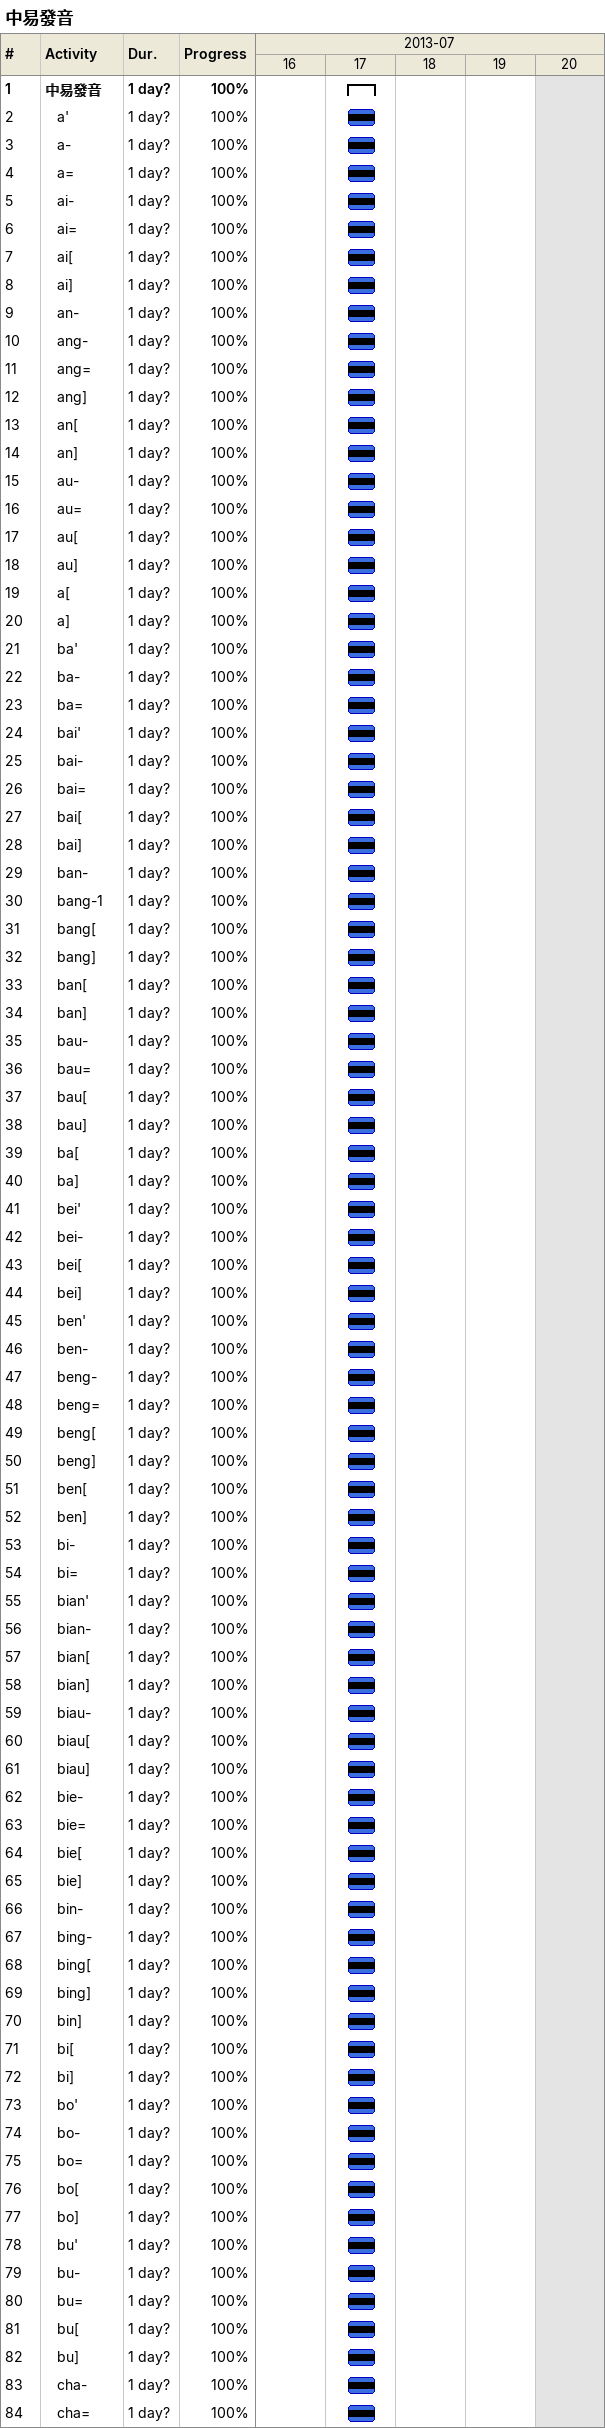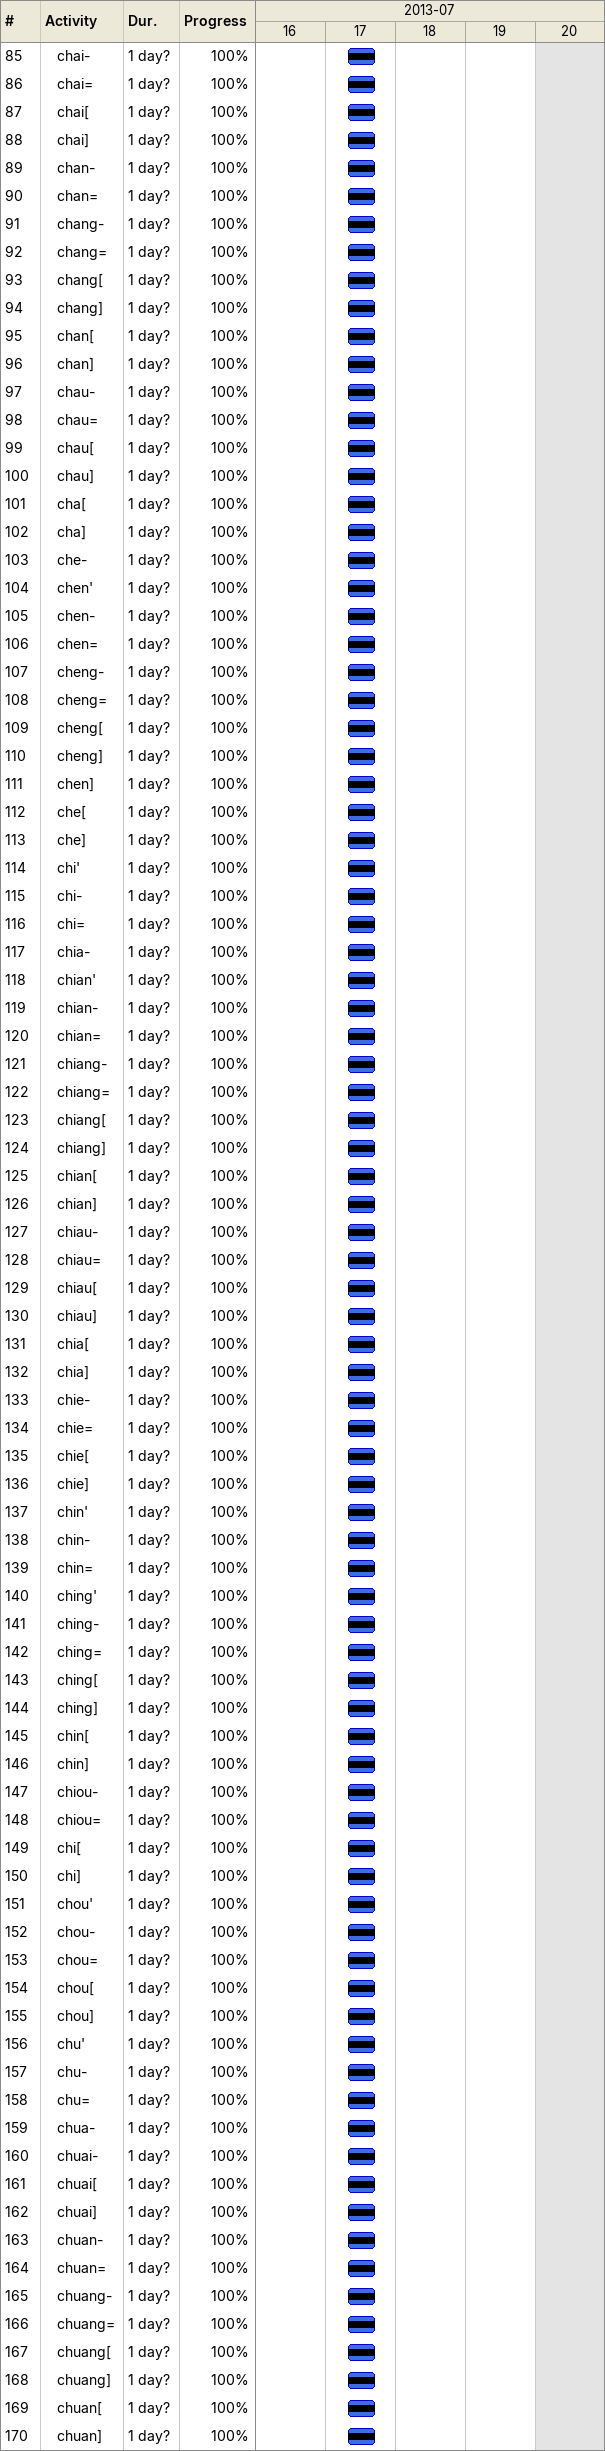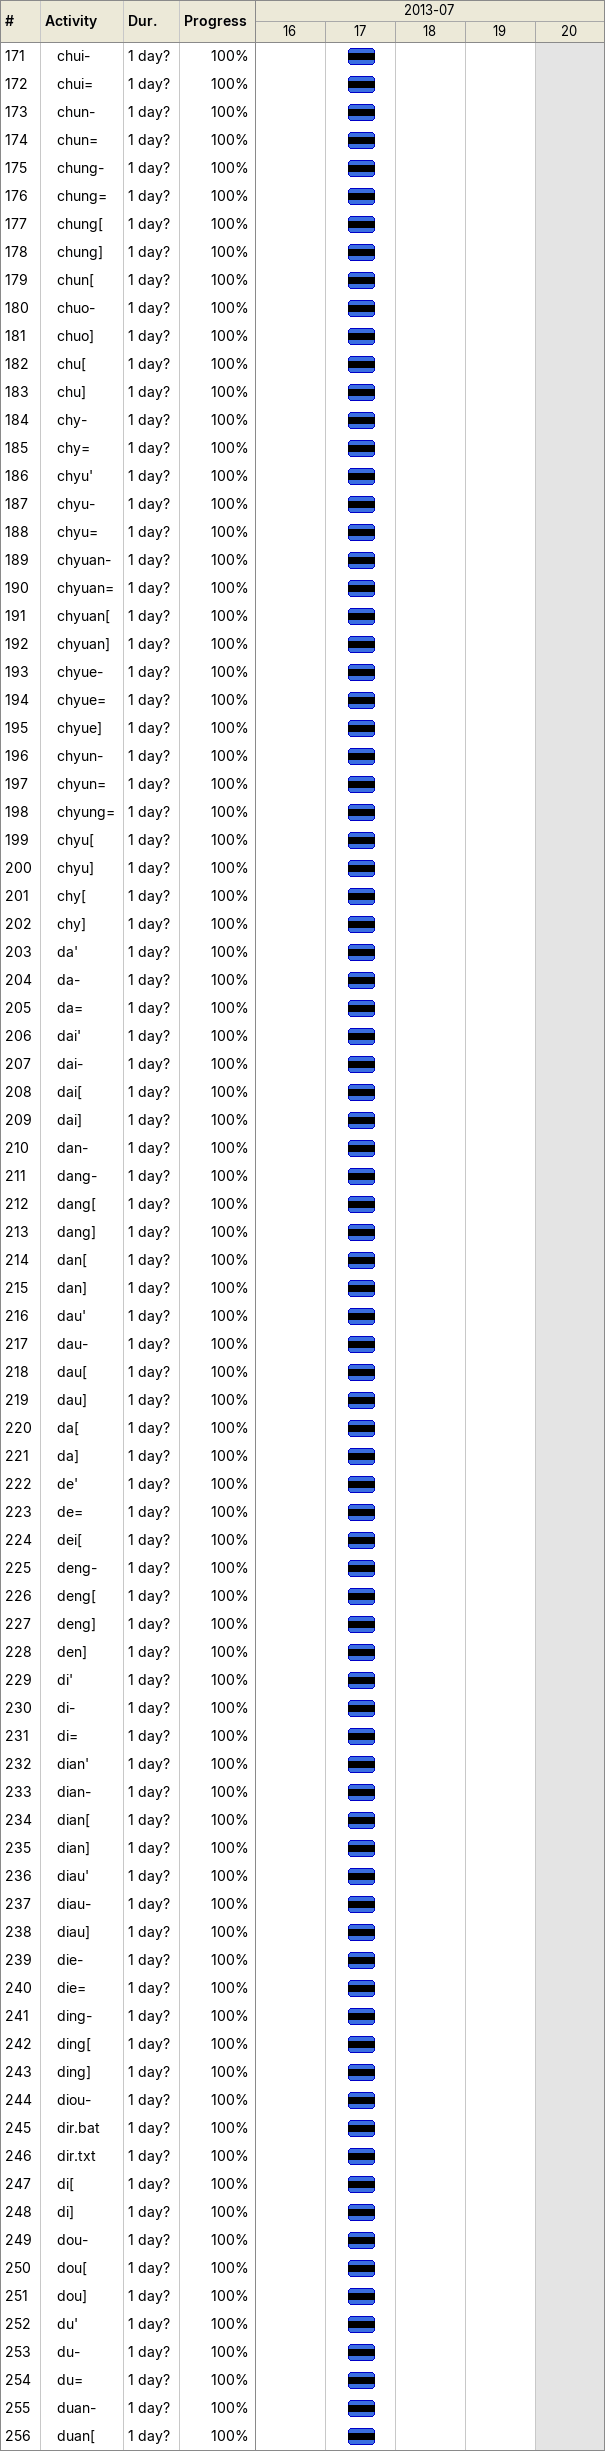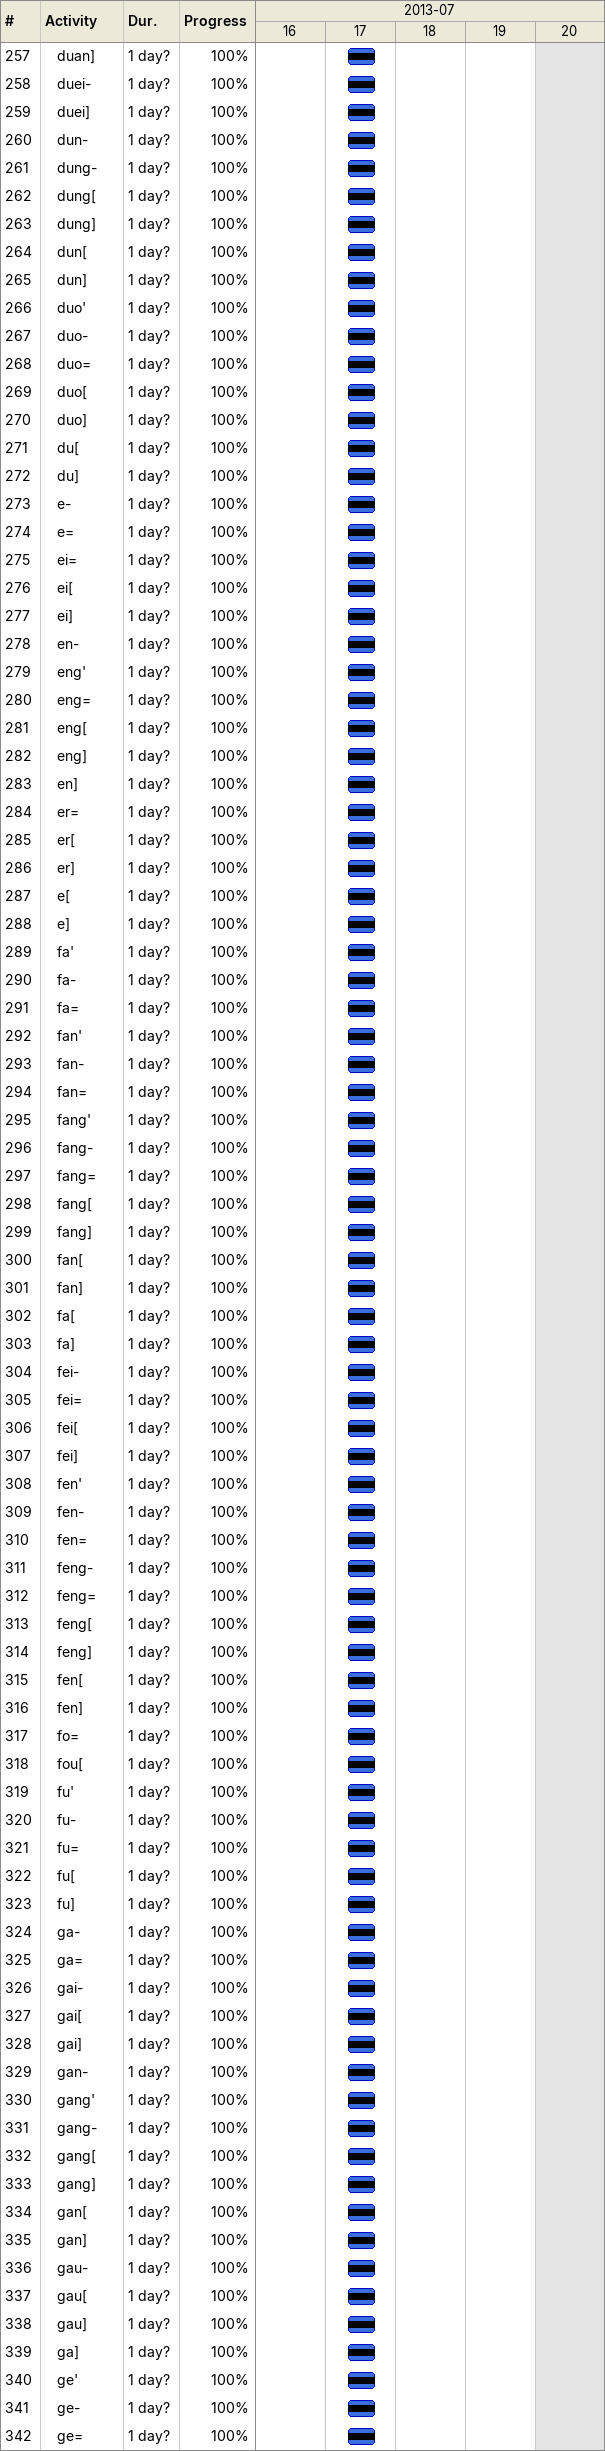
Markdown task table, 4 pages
中易發音

| ID | Level | Task | Duration | Start | Finish | % complete |
|---|---|---|---|---|---|---|
| 1 | 1 | **中易發音** | 1d? | 2013-07-17 | 2013-07-17 | 100 |
| 2 | 2 | a' | 1d? | 2013-07-17 | 2013-07-17 | 100 |
| 3 | 2 | a- | 1d? | 2013-07-17 | 2013-07-17 | 100 |
| 4 | 2 | a= | 1d? | 2013-07-17 | 2013-07-17 | 100 |
| 5 | 2 | ai- | 1d? | 2013-07-17 | 2013-07-17 | 100 |
| 6 | 2 | ai= | 1d? | 2013-07-17 | 2013-07-17 | 100 |
| 7 | 2 | ai[ | 1d? | 2013-07-17 | 2013-07-17 | 100 |
| 8 | 2 | ai] | 1d? | 2013-07-17 | 2013-07-17 | 100 |
| 9 | 2 | an- | 1d? | 2013-07-17 | 2013-07-17 | 100 |
| 10 | 2 | ang- | 1d? | 2013-07-17 | 2013-07-17 | 100 |
| 11 | 2 | ang= | 1d? | 2013-07-17 | 2013-07-17 | 100 |
| 12 | 2 | ang] | 1d? | 2013-07-17 | 2013-07-17 | 100 |
| 13 | 2 | an[ | 1d? | 2013-07-17 | 2013-07-17 | 100 |
| 14 | 2 | an] | 1d? | 2013-07-17 | 2013-07-17 | 100 |
| 15 | 2 | au- | 1d? | 2013-07-17 | 2013-07-17 | 100 |
| 16 | 2 | au= | 1d? | 2013-07-17 | 2013-07-17 | 100 |
| 17 | 2 | au[ | 1d? | 2013-07-17 | 2013-07-17 | 100 |
| 18 | 2 | au] | 1d? | 2013-07-17 | 2013-07-17 | 100 |
| 19 | 2 | a[ | 1d? | 2013-07-17 | 2013-07-17 | 100 |
| 20 | 2 | a] | 1d? | 2013-07-17 | 2013-07-17 | 100 |
| 21 | 2 | ba' | 1d? | 2013-07-17 | 2013-07-17 | 100 |
| 22 | 2 | ba- | 1d? | 2013-07-17 | 2013-07-17 | 100 |
| 23 | 2 | ba= | 1d? | 2013-07-17 | 2013-07-17 | 100 |
| 24 | 2 | bai' | 1d? | 2013-07-17 | 2013-07-17 | 100 |
| 25 | 2 | bai- | 1d? | 2013-07-17 | 2013-07-17 | 100 |
| 26 | 2 | bai= | 1d? | 2013-07-17 | 2013-07-17 | 100 |
| 27 | 2 | bai[ | 1d? | 2013-07-17 | 2013-07-17 | 100 |
| 28 | 2 | bai] | 1d? | 2013-07-17 | 2013-07-17 | 100 |
| 29 | 2 | ban- | 1d? | 2013-07-17 | 2013-07-17 | 100 |
| 30 | 2 | bang-1 | 1d? | 2013-07-17 | 2013-07-17 | 100 |
| 31 | 2 | bang[ | 1d? | 2013-07-17 | 2013-07-17 | 100 |
| 32 | 2 | bang] | 1d? | 2013-07-17 | 2013-07-17 | 100 |
| 33 | 2 | ban[ | 1d? | 2013-07-17 | 2013-07-17 | 100 |
| 34 | 2 | ban] | 1d? | 2013-07-17 | 2013-07-17 | 100 |
| 35 | 2 | bau- | 1d? | 2013-07-17 | 2013-07-17 | 100 |
| 36 | 2 | bau= | 1d? | 2013-07-17 | 2013-07-17 | 100 |
| 37 | 2 | bau[ | 1d? | 2013-07-17 | 2013-07-17 | 100 |
| 38 | 2 | bau] | 1d? | 2013-07-17 | 2013-07-17 | 100 |
| 39 | 2 | ba[ | 1d? | 2013-07-17 | 2013-07-17 | 100 |
| 40 | 2 | ba] | 1d? | 2013-07-17 | 2013-07-17 | 100 |
| 41 | 2 | bei' | 1d? | 2013-07-17 | 2013-07-17 | 100 |
| 42 | 2 | bei- | 1d? | 2013-07-17 | 2013-07-17 | 100 |
| 43 | 2 | bei[ | 1d? | 2013-07-17 | 2013-07-17 | 100 |
| 44 | 2 | bei] | 1d? | 2013-07-17 | 2013-07-17 | 100 |
| 45 | 2 | ben' | 1d? | 2013-07-17 | 2013-07-17 | 100 |
| 46 | 2 | ben- | 1d? | 2013-07-17 | 2013-07-17 | 100 |
| 47 | 2 | beng- | 1d? | 2013-07-17 | 2013-07-17 | 100 |
| 48 | 2 | beng= | 1d? | 2013-07-17 | 2013-07-17 | 100 |
| 49 | 2 | beng[ | 1d? | 2013-07-17 | 2013-07-17 | 100 |
| 50 | 2 | beng] | 1d? | 2013-07-17 | 2013-07-17 | 100 |
| 51 | 2 | ben[ | 1d? | 2013-07-17 | 2013-07-17 | 100 |
| 52 | 2 | ben] | 1d? | 2013-07-17 | 2013-07-17 | 100 |
| 53 | 2 | bi- | 1d? | 2013-07-17 | 2013-07-17 | 100 |
| 54 | 2 | bi= | 1d? | 2013-07-17 | 2013-07-17 | 100 |
| 55 | 2 | bian' | 1d? | 2013-07-17 | 2013-07-17 | 100 |
| 56 | 2 | bian- | 1d? | 2013-07-17 | 2013-07-17 | 100 |
| 57 | 2 | bian[ | 1d? | 2013-07-17 | 2013-07-17 | 100 |
| 58 | 2 | bian] | 1d? | 2013-07-17 | 2013-07-17 | 100 |
| 59 | 2 | biau- | 1d? | 2013-07-17 | 2013-07-17 | 100 |
| 60 | 2 | biau[ | 1d? | 2013-07-17 | 2013-07-17 | 100 |
| 61 | 2 | biau] | 1d? | 2013-07-17 | 2013-07-17 | 100 |
| 62 | 2 | bie- | 1d? | 2013-07-17 | 2013-07-17 | 100 |
| 63 | 2 | bie= | 1d? | 2013-07-17 | 2013-07-17 | 100 |
| 64 | 2 | bie[ | 1d? | 2013-07-17 | 2013-07-17 | 100 |
| 65 | 2 | bie] | 1d? | 2013-07-17 | 2013-07-17 | 100 |
| 66 | 2 | bin- | 1d? | 2013-07-17 | 2013-07-17 | 100 |
| 67 | 2 | bing- | 1d? | 2013-07-17 | 2013-07-17 | 100 |
| 68 | 2 | bing[ | 1d? | 2013-07-17 | 2013-07-17 | 100 |
| 69 | 2 | bing] | 1d? | 2013-07-17 | 2013-07-17 | 100 |
| 70 | 2 | bin] | 1d? | 2013-07-17 | 2013-07-17 | 100 |
| 71 | 2 | bi[ | 1d? | 2013-07-17 | 2013-07-17 | 100 |
| 72 | 2 | bi] | 1d? | 2013-07-17 | 2013-07-17 | 100 |
| 73 | 2 | bo' | 1d? | 2013-07-17 | 2013-07-17 | 100 |
| 74 | 2 | bo- | 1d? | 2013-07-17 | 2013-07-17 | 100 |
| 75 | 2 | bo= | 1d? | 2013-07-17 | 2013-07-17 | 100 |
| 76 | 2 | bo[ | 1d? | 2013-07-17 | 2013-07-17 | 100 |
| 77 | 2 | bo] | 1d? | 2013-07-17 | 2013-07-17 | 100 |
| 78 | 2 | bu' | 1d? | 2013-07-17 | 2013-07-17 | 100 |
| 79 | 2 | bu- | 1d? | 2013-07-17 | 2013-07-17 | 100 |
| 80 | 2 | bu= | 1d? | 2013-07-17 | 2013-07-17 | 100 |
| 81 | 2 | bu[ | 1d? | 2013-07-17 | 2013-07-17 | 100 |
| 82 | 2 | bu] | 1d? | 2013-07-17 | 2013-07-17 | 100 |
| 83 | 2 | cha- | 1d? | 2013-07-17 | 2013-07-17 | 100 |
| 84 | 2 | cha= | 1d? | 2013-07-17 | 2013-07-17 | 100 |
| 85 | 2 | chai- | 1d? | 2013-07-17 | 2013-07-17 | 100 |
| 86 | 2 | chai= | 1d? | 2013-07-17 | 2013-07-17 | 100 |
| 87 | 2 | chai[ | 1d? | 2013-07-17 | 2013-07-17 | 100 |
| 88 | 2 | chai] | 1d? | 2013-07-17 | 2013-07-17 | 100 |
| 89 | 2 | chan- | 1d? | 2013-07-17 | 2013-07-17 | 100 |
| 90 | 2 | chan= | 1d? | 2013-07-17 | 2013-07-17 | 100 |
| 91 | 2 | chang- | 1d? | 2013-07-17 | 2013-07-17 | 100 |
| 92 | 2 | chang= | 1d? | 2013-07-17 | 2013-07-17 | 100 |
| 93 | 2 | chang[ | 1d? | 2013-07-17 | 2013-07-17 | 100 |
| 94 | 2 | chang] | 1d? | 2013-07-17 | 2013-07-17 | 100 |
| 95 | 2 | chan[ | 1d? | 2013-07-17 | 2013-07-17 | 100 |
| 96 | 2 | chan] | 1d? | 2013-07-17 | 2013-07-17 | 100 |
| 97 | 2 | chau- | 1d? | 2013-07-17 | 2013-07-17 | 100 |
| 98 | 2 | chau= | 1d? | 2013-07-17 | 2013-07-17 | 100 |
| 99 | 2 | chau[ | 1d? | 2013-07-17 | 2013-07-17 | 100 |
| 100 | 2 | chau] | 1d? | 2013-07-17 | 2013-07-17 | 100 |
| 101 | 2 | cha[ | 1d? | 2013-07-17 | 2013-07-17 | 100 |
| 102 | 2 | cha] | 1d? | 2013-07-17 | 2013-07-17 | 100 |
| 103 | 2 | che- | 1d? | 2013-07-17 | 2013-07-17 | 100 |
| 104 | 2 | chen' | 1d? | 2013-07-17 | 2013-07-17 | 100 |
| 105 | 2 | chen- | 1d? | 2013-07-17 | 2013-07-17 | 100 |
| 106 | 2 | chen= | 1d? | 2013-07-17 | 2013-07-17 | 100 |
| 107 | 2 | cheng- | 1d? | 2013-07-17 | 2013-07-17 | 100 |
| 108 | 2 | cheng= | 1d? | 2013-07-17 | 2013-07-17 | 100 |
| 109 | 2 | cheng[ | 1d? | 2013-07-17 | 2013-07-17 | 100 |
| 110 | 2 | cheng] | 1d? | 2013-07-17 | 2013-07-17 | 100 |
| 111 | 2 | chen] | 1d? | 2013-07-17 | 2013-07-17 | 100 |
| 112 | 2 | che[ | 1d? | 2013-07-17 | 2013-07-17 | 100 |
| 113 | 2 | che] | 1d? | 2013-07-17 | 2013-07-17 | 100 |
| 114 | 2 | chi' | 1d? | 2013-07-17 | 2013-07-17 | 100 |
| 115 | 2 | chi- | 1d? | 2013-07-17 | 2013-07-17 | 100 |
| 116 | 2 | chi= | 1d? | 2013-07-17 | 2013-07-17 | 100 |
| 117 | 2 | chia- | 1d? | 2013-07-17 | 2013-07-17 | 100 |
| 118 | 2 | chian' | 1d? | 2013-07-17 | 2013-07-17 | 100 |
| 119 | 2 | chian- | 1d? | 2013-07-17 | 2013-07-17 | 100 |
| 120 | 2 | chian= | 1d? | 2013-07-17 | 2013-07-17 | 100 |
| 121 | 2 | chiang- | 1d? | 2013-07-17 | 2013-07-17 | 100 |
| 122 | 2 | chiang= | 1d? | 2013-07-17 | 2013-07-17 | 100 |
| 123 | 2 | chiang[ | 1d? | 2013-07-17 | 2013-07-17 | 100 |
| 124 | 2 | chiang] | 1d? | 2013-07-17 | 2013-07-17 | 100 |
| 125 | 2 | chian[ | 1d? | 2013-07-17 | 2013-07-17 | 100 |
| 126 | 2 | chian] | 1d? | 2013-07-17 | 2013-07-17 | 100 |
| 127 | 2 | chiau- | 1d? | 2013-07-17 | 2013-07-17 | 100 |
| 128 | 2 | chiau= | 1d? | 2013-07-17 | 2013-07-17 | 100 |
| 129 | 2 | chiau[ | 1d? | 2013-07-17 | 2013-07-17 | 100 |
| 130 | 2 | chiau] | 1d? | 2013-07-17 | 2013-07-17 | 100 |
| 131 | 2 | chia[ | 1d? | 2013-07-17 | 2013-07-17 | 100 |
| 132 | 2 | chia] | 1d? | 2013-07-17 | 2013-07-17 | 100 |
| 133 | 2 | chie- | 1d? | 2013-07-17 | 2013-07-17 | 100 |
| 134 | 2 | chie= | 1d? | 2013-07-17 | 2013-07-17 | 100 |
| 135 | 2 | chie[ | 1d? | 2013-07-17 | 2013-07-17 | 100 |
| 136 | 2 | chie] | 1d? | 2013-07-17 | 2013-07-17 | 100 |
| 137 | 2 | chin' | 1d? | 2013-07-17 | 2013-07-17 | 100 |
| 138 | 2 | chin- | 1d? | 2013-07-17 | 2013-07-17 | 100 |
| 139 | 2 | chin= | 1d? | 2013-07-17 | 2013-07-17 | 100 |
| 140 | 2 | ching' | 1d? | 2013-07-17 | 2013-07-17 | 100 |
| 141 | 2 | ching- | 1d? | 2013-07-17 | 2013-07-17 | 100 |
| 142 | 2 | ching= | 1d? | 2013-07-17 | 2013-07-17 | 100 |
| 143 | 2 | ching[ | 1d? | 2013-07-17 | 2013-07-17 | 100 |
| 144 | 2 | ching] | 1d? | 2013-07-17 | 2013-07-17 | 100 |
| 145 | 2 | chin[ | 1d? | 2013-07-17 | 2013-07-17 | 100 |
| 146 | 2 | chin] | 1d? | 2013-07-17 | 2013-07-17 | 100 |
| 147 | 2 | chiou- | 1d? | 2013-07-17 | 2013-07-17 | 100 |
| 148 | 2 | chiou= | 1d? | 2013-07-17 | 2013-07-17 | 100 |
| 149 | 2 | chi[ | 1d? | 2013-07-17 | 2013-07-17 | 100 |
| 150 | 2 | chi] | 1d? | 2013-07-17 | 2013-07-17 | 100 |
| 151 | 2 | chou' | 1d? | 2013-07-17 | 2013-07-17 | 100 |
| 152 | 2 | chou- | 1d? | 2013-07-17 | 2013-07-17 | 100 |
| 153 | 2 | chou= | 1d? | 2013-07-17 | 2013-07-17 | 100 |
| 154 | 2 | chou[ | 1d? | 2013-07-17 | 2013-07-17 | 100 |
| 155 | 2 | chou] | 1d? | 2013-07-17 | 2013-07-17 | 100 |
| 156 | 2 | chu' | 1d? | 2013-07-17 | 2013-07-17 | 100 |
| 157 | 2 | chu- | 1d? | 2013-07-17 | 2013-07-17 | 100 |
| 158 | 2 | chu= | 1d? | 2013-07-17 | 2013-07-17 | 100 |
| 159 | 2 | chua- | 1d? | 2013-07-17 | 2013-07-17 | 100 |
| 160 | 2 | chuai- | 1d? | 2013-07-17 | 2013-07-17 | 100 |
| 161 | 2 | chuai[ | 1d? | 2013-07-17 | 2013-07-17 | 100 |
| 162 | 2 | chuai] | 1d? | 2013-07-17 | 2013-07-17 | 100 |
| 163 | 2 | chuan- | 1d? | 2013-07-17 | 2013-07-17 | 100 |
| 164 | 2 | chuan= | 1d? | 2013-07-17 | 2013-07-17 | 100 |
| 165 | 2 | chuang- | 1d? | 2013-07-17 | 2013-07-17 | 100 |
| 166 | 2 | chuang= | 1d? | 2013-07-17 | 2013-07-17 | 100 |
| 167 | 2 | chuang[ | 1d? | 2013-07-17 | 2013-07-17 | 100 |
| 168 | 2 | chuang] | 1d? | 2013-07-17 | 2013-07-17 | 100 |
| 169 | 2 | chuan[ | 1d? | 2013-07-17 | 2013-07-17 | 100 |
| 170 | 2 | chuan] | 1d? | 2013-07-17 | 2013-07-17 | 100 |
| 171 | 2 | chui- | 1d? | 2013-07-17 | 2013-07-17 | 100 |
| 172 | 2 | chui= | 1d? | 2013-07-17 | 2013-07-17 | 100 |
| 173 | 2 | chun- | 1d? | 2013-07-17 | 2013-07-17 | 100 |
| 174 | 2 | chun= | 1d? | 2013-07-17 | 2013-07-17 | 100 |
| 175 | 2 | chung- | 1d? | 2013-07-17 | 2013-07-17 | 100 |
| 176 | 2 | chung= | 1d? | 2013-07-17 | 2013-07-17 | 100 |
| 177 | 2 | chung[ | 1d? | 2013-07-17 | 2013-07-17 | 100 |
| 178 | 2 | chung] | 1d? | 2013-07-17 | 2013-07-17 | 100 |
| 179 | 2 | chun[ | 1d? | 2013-07-17 | 2013-07-17 | 100 |
| 180 | 2 | chuo- | 1d? | 2013-07-17 | 2013-07-17 | 100 |
| 181 | 2 | chuo] | 1d? | 2013-07-17 | 2013-07-17 | 100 |
| 182 | 2 | chu[ | 1d? | 2013-07-17 | 2013-07-17 | 100 |
| 183 | 2 | chu] | 1d? | 2013-07-17 | 2013-07-17 | 100 |
| 184 | 2 | chy- | 1d? | 2013-07-17 | 2013-07-17 | 100 |
| 185 | 2 | chy= | 1d? | 2013-07-17 | 2013-07-17 | 100 |
| 186 | 2 | chyu' | 1d? | 2013-07-17 | 2013-07-17 | 100 |
| 187 | 2 | chyu- | 1d? | 2013-07-17 | 2013-07-17 | 100 |
| 188 | 2 | chyu= | 1d? | 2013-07-17 | 2013-07-17 | 100 |
| 189 | 2 | chyuan- | 1d? | 2013-07-17 | 2013-07-17 | 100 |
| 190 | 2 | chyuan= | 1d? | 2013-07-17 | 2013-07-17 | 100 |
| 191 | 2 | chyuan[ | 1d? | 2013-07-17 | 2013-07-17 | 100 |
| 192 | 2 | chyuan] | 1d? | 2013-07-17 | 2013-07-17 | 100 |
| 193 | 2 | chyue- | 1d? | 2013-07-17 | 2013-07-17 | 100 |
| 194 | 2 | chyue= | 1d? | 2013-07-17 | 2013-07-17 | 100 |
| 195 | 2 | chyue] | 1d? | 2013-07-17 | 2013-07-17 | 100 |
| 196 | 2 | chyun- | 1d? | 2013-07-17 | 2013-07-17 | 100 |
| 197 | 2 | chyun= | 1d? | 2013-07-17 | 2013-07-17 | 100 |
| 198 | 2 | chyung= | 1d? | 2013-07-17 | 2013-07-17 | 100 |
| 199 | 2 | chyu[ | 1d? | 2013-07-17 | 2013-07-17 | 100 |
| 200 | 2 | chyu] | 1d? | 2013-07-17 | 2013-07-17 | 100 |
| 201 | 2 | chy[ | 1d? | 2013-07-17 | 2013-07-17 | 100 |
| 202 | 2 | chy] | 1d? | 2013-07-17 | 2013-07-17 | 100 |
| 203 | 2 | da' | 1d? | 2013-07-17 | 2013-07-17 | 100 |
| 204 | 2 | da- | 1d? | 2013-07-17 | 2013-07-17 | 100 |
| 205 | 2 | da= | 1d? | 2013-07-17 | 2013-07-17 | 100 |
| 206 | 2 | dai' | 1d? | 2013-07-17 | 2013-07-17 | 100 |
| 207 | 2 | dai- | 1d? | 2013-07-17 | 2013-07-17 | 100 |
| 208 | 2 | dai[ | 1d? | 2013-07-17 | 2013-07-17 | 100 |
| 209 | 2 | dai] | 1d? | 2013-07-17 | 2013-07-17 | 100 |
| 210 | 2 | dan- | 1d? | 2013-07-17 | 2013-07-17 | 100 |
| 211 | 2 | dang- | 1d? | 2013-07-17 | 2013-07-17 | 100 |
| 212 | 2 | dang[ | 1d? | 2013-07-17 | 2013-07-17 | 100 |
| 213 | 2 | dang] | 1d? | 2013-07-17 | 2013-07-17 | 100 |
| 214 | 2 | dan[ | 1d? | 2013-07-17 | 2013-07-17 | 100 |
| 215 | 2 | dan] | 1d? | 2013-07-17 | 2013-07-17 | 100 |
| 216 | 2 | dau' | 1d? | 2013-07-17 | 2013-07-17 | 100 |
| 217 | 2 | dau- | 1d? | 2013-07-17 | 2013-07-17 | 100 |
| 218 | 2 | dau[ | 1d? | 2013-07-17 | 2013-07-17 | 100 |
| 219 | 2 | dau] | 1d? | 2013-07-17 | 2013-07-17 | 100 |
| 220 | 2 | da[ | 1d? | 2013-07-17 | 2013-07-17 | 100 |
| 221 | 2 | da] | 1d? | 2013-07-17 | 2013-07-17 | 100 |
| 222 | 2 | de' | 1d? | 2013-07-17 | 2013-07-17 | 100 |
| 223 | 2 | de= | 1d? | 2013-07-17 | 2013-07-17 | 100 |
| 224 | 2 | dei[ | 1d? | 2013-07-17 | 2013-07-17 | 100 |
| 225 | 2 | deng- | 1d? | 2013-07-17 | 2013-07-17 | 100 |
| 226 | 2 | deng[ | 1d? | 2013-07-17 | 2013-07-17 | 100 |
| 227 | 2 | deng] | 1d? | 2013-07-17 | 2013-07-17 | 100 |
| 228 | 2 | den] | 1d? | 2013-07-17 | 2013-07-17 | 100 |
| 229 | 2 | di' | 1d? | 2013-07-17 | 2013-07-17 | 100 |
| 230 | 2 | di- | 1d? | 2013-07-17 | 2013-07-17 | 100 |
| 231 | 2 | di= | 1d? | 2013-07-17 | 2013-07-17 | 100 |
| 232 | 2 | dian' | 1d? | 2013-07-17 | 2013-07-17 | 100 |
| 233 | 2 | dian- | 1d? | 2013-07-17 | 2013-07-17 | 100 |
| 234 | 2 | dian[ | 1d? | 2013-07-17 | 2013-07-17 | 100 |
| 235 | 2 | dian] | 1d? | 2013-07-17 | 2013-07-17 | 100 |
| 236 | 2 | diau' | 1d? | 2013-07-17 | 2013-07-17 | 100 |
| 237 | 2 | diau- | 1d? | 2013-07-17 | 2013-07-17 | 100 |
| 238 | 2 | diau] | 1d? | 2013-07-17 | 2013-07-17 | 100 |
| 239 | 2 | die- | 1d? | 2013-07-17 | 2013-07-17 | 100 |
| 240 | 2 | die= | 1d? | 2013-07-17 | 2013-07-17 | 100 |
| 241 | 2 | ding- | 1d? | 2013-07-17 | 2013-07-17 | 100 |
| 242 | 2 | ding[ | 1d? | 2013-07-17 | 2013-07-17 | 100 |
| 243 | 2 | ding] | 1d? | 2013-07-17 | 2013-07-17 | 100 |
| 244 | 2 | diou- | 1d? | 2013-07-17 | 2013-07-17 | 100 |
| 245 | 2 | dir.bat | 1d? | 2013-07-17 | 2013-07-17 | 100 |
| 246 | 2 | dir.txt | 1d? | 2013-07-17 | 2013-07-17 | 100 |
| 247 | 2 | di[ | 1d? | 2013-07-17 | 2013-07-17 | 100 |
| 248 | 2 | di] | 1d? | 2013-07-17 | 2013-07-17 | 100 |
| 249 | 2 | dou- | 1d? | 2013-07-17 | 2013-07-17 | 100 |
| 250 | 2 | dou[ | 1d? | 2013-07-17 | 2013-07-17 | 100 |
| 251 | 2 | dou] | 1d? | 2013-07-17 | 2013-07-17 | 100 |
| 252 | 2 | du' | 1d? | 2013-07-17 | 2013-07-17 | 100 |
| 253 | 2 | du- | 1d? | 2013-07-17 | 2013-07-17 | 100 |
| 254 | 2 | du= | 1d? | 2013-07-17 | 2013-07-17 | 100 |
| 255 | 2 | duan- | 1d? | 2013-07-17 | 2013-07-17 | 100 |
| 256 | 2 | duan[ | 1d? | 2013-07-17 | 2013-07-17 | 100 |
| 257 | 2 | duan] | 1d? | 2013-07-17 | 2013-07-17 | 100 |
| 258 | 2 | duei- | 1d? | 2013-07-17 | 2013-07-17 | 100 |
| 259 | 2 | duei] | 1d? | 2013-07-17 | 2013-07-17 | 100 |
| 260 | 2 | dun- | 1d? | 2013-07-17 | 2013-07-17 | 100 |
| 261 | 2 | dung- | 1d? | 2013-07-17 | 2013-07-17 | 100 |
| 262 | 2 | dung[ | 1d? | 2013-07-17 | 2013-07-17 | 100 |
| 263 | 2 | dung] | 1d? | 2013-07-17 | 2013-07-17 | 100 |
| 264 | 2 | dun[ | 1d? | 2013-07-17 | 2013-07-17 | 100 |
| 265 | 2 | dun] | 1d? | 2013-07-17 | 2013-07-17 | 100 |
| 266 | 2 | duo' | 1d? | 2013-07-17 | 2013-07-17 | 100 |
| 267 | 2 | duo- | 1d? | 2013-07-17 | 2013-07-17 | 100 |
| 268 | 2 | duo= | 1d? | 2013-07-17 | 2013-07-17 | 100 |
| 269 | 2 | duo[ | 1d? | 2013-07-17 | 2013-07-17 | 100 |
| 270 | 2 | duo] | 1d? | 2013-07-17 | 2013-07-17 | 100 |
| 271 | 2 | du[ | 1d? | 2013-07-17 | 2013-07-17 | 100 |
| 272 | 2 | du] | 1d? | 2013-07-17 | 2013-07-17 | 100 |
| 273 | 2 | e- | 1d? | 2013-07-17 | 2013-07-17 | 100 |
| 274 | 2 | e= | 1d? | 2013-07-17 | 2013-07-17 | 100 |
| 275 | 2 | ei= | 1d? | 2013-07-17 | 2013-07-17 | 100 |
| 276 | 2 | ei[ | 1d? | 2013-07-17 | 2013-07-17 | 100 |
| 277 | 2 | ei] | 1d? | 2013-07-17 | 2013-07-17 | 100 |
| 278 | 2 | en- | 1d? | 2013-07-17 | 2013-07-17 | 100 |
| 279 | 2 | eng' | 1d? | 2013-07-17 | 2013-07-17 | 100 |
| 280 | 2 | eng= | 1d? | 2013-07-17 | 2013-07-17 | 100 |
| 281 | 2 | eng[ | 1d? | 2013-07-17 | 2013-07-17 | 100 |
| 282 | 2 | eng] | 1d? | 2013-07-17 | 2013-07-17 | 100 |
| 283 | 2 | en] | 1d? | 2013-07-17 | 2013-07-17 | 100 |
| 284 | 2 | er= | 1d? | 2013-07-17 | 2013-07-17 | 100 |
| 285 | 2 | er[ | 1d? | 2013-07-17 | 2013-07-17 | 100 |
| 286 | 2 | er] | 1d? | 2013-07-17 | 2013-07-17 | 100 |
| 287 | 2 | e[ | 1d? | 2013-07-17 | 2013-07-17 | 100 |
| 288 | 2 | e] | 1d? | 2013-07-17 | 2013-07-17 | 100 |
| 289 | 2 | fa' | 1d? | 2013-07-17 | 2013-07-17 | 100 |
| 290 | 2 | fa- | 1d? | 2013-07-17 | 2013-07-17 | 100 |
| 291 | 2 | fa= | 1d? | 2013-07-17 | 2013-07-17 | 100 |
| 292 | 2 | fan' | 1d? | 2013-07-17 | 2013-07-17 | 100 |
| 293 | 2 | fan- | 1d? | 2013-07-17 | 2013-07-17 | 100 |
| 294 | 2 | fan= | 1d? | 2013-07-17 | 2013-07-17 | 100 |
| 295 | 2 | fang' | 1d? | 2013-07-17 | 2013-07-17 | 100 |
| 296 | 2 | fang- | 1d? | 2013-07-17 | 2013-07-17 | 100 |
| 297 | 2 | fang= | 1d? | 2013-07-17 | 2013-07-17 | 100 |
| 298 | 2 | fang[ | 1d? | 2013-07-17 | 2013-07-17 | 100 |
| 299 | 2 | fang] | 1d? | 2013-07-17 | 2013-07-17 | 100 |
| 300 | 2 | fan[ | 1d? | 2013-07-17 | 2013-07-17 | 100 |
| 301 | 2 | fan] | 1d? | 2013-07-17 | 2013-07-17 | 100 |
| 302 | 2 | fa[ | 1d? | 2013-07-17 | 2013-07-17 | 100 |
| 303 | 2 | fa] | 1d? | 2013-07-17 | 2013-07-17 | 100 |
| 304 | 2 | fei- | 1d? | 2013-07-17 | 2013-07-17 | 100 |
| 305 | 2 | fei= | 1d? | 2013-07-17 | 2013-07-17 | 100 |
| 306 | 2 | fei[ | 1d? | 2013-07-17 | 2013-07-17 | 100 |
| 307 | 2 | fei] | 1d? | 2013-07-17 | 2013-07-17 | 100 |
| 308 | 2 | fen' | 1d? | 2013-07-17 | 2013-07-17 | 100 |
| 309 | 2 | fen- | 1d? | 2013-07-17 | 2013-07-17 | 100 |
| 310 | 2 | fen= | 1d? | 2013-07-17 | 2013-07-17 | 100 |
| 311 | 2 | feng- | 1d? | 2013-07-17 | 2013-07-17 | 100 |
| 312 | 2 | feng= | 1d? | 2013-07-17 | 2013-07-17 | 100 |
| 313 | 2 | feng[ | 1d? | 2013-07-17 | 2013-07-17 | 100 |
| 314 | 2 | feng] | 1d? | 2013-07-17 | 2013-07-17 | 100 |
| 315 | 2 | fen[ | 1d? | 2013-07-17 | 2013-07-17 | 100 |
| 316 | 2 | fen] | 1d? | 2013-07-17 | 2013-07-17 | 100 |
| 317 | 2 | fo= | 1d? | 2013-07-17 | 2013-07-17 | 100 |
| 318 | 2 | fou[ | 1d? | 2013-07-17 | 2013-07-17 | 100 |
| 319 | 2 | fu' | 1d? | 2013-07-17 | 2013-07-17 | 100 |
| 320 | 2 | fu- | 1d? | 2013-07-17 | 2013-07-17 | 100 |
| 321 | 2 | fu= | 1d? | 2013-07-17 | 2013-07-17 | 100 |
| 322 | 2 | fu[ | 1d? | 2013-07-17 | 2013-07-17 | 100 |
| 323 | 2 | fu] | 1d? | 2013-07-17 | 2013-07-17 | 100 |
| 324 | 2 | ga- | 1d? | 2013-07-17 | 2013-07-17 | 100 |
| 325 | 2 | ga= | 1d? | 2013-07-17 | 2013-07-17 | 100 |
| 326 | 2 | gai- | 1d? | 2013-07-17 | 2013-07-17 | 100 |
| 327 | 2 | gai[ | 1d? | 2013-07-17 | 2013-07-17 | 100 |
| 328 | 2 | gai] | 1d? | 2013-07-17 | 2013-07-17 | 100 |
| 329 | 2 | gan- | 1d? | 2013-07-17 | 2013-07-17 | 100 |
| 330 | 2 | gang' | 1d? | 2013-07-17 | 2013-07-17 | 100 |
| 331 | 2 | gang- | 1d? | 2013-07-17 | 2013-07-17 | 100 |
| 332 | 2 | gang[ | 1d? | 2013-07-17 | 2013-07-17 | 100 |
| 333 | 2 | gang] | 1d? | 2013-07-17 | 2013-07-17 | 100 |
| 334 | 2 | gan[ | 1d? | 2013-07-17 | 2013-07-17 | 100 |
| 335 | 2 | gan] | 1d? | 2013-07-17 | 2013-07-17 | 100 |
| 336 | 2 | gau- | 1d? | 2013-07-17 | 2013-07-17 | 100 |
| 337 | 2 | gau[ | 1d? | 2013-07-17 | 2013-07-17 | 100 |
| 338 | 2 | gau] | 1d? | 2013-07-17 | 2013-07-17 | 100 |
| 339 | 2 | ga] | 1d? | 2013-07-17 | 2013-07-17 | 100 |
| 340 | 2 | ge' | 1d? | 2013-07-17 | 2013-07-17 | 100 |
| 341 | 2 | ge- | 1d? | 2013-07-17 | 2013-07-17 | 100 |
| 342 | 2 | ge= | 1d? | 2013-07-17 | 2013-07-17 | 100 |
